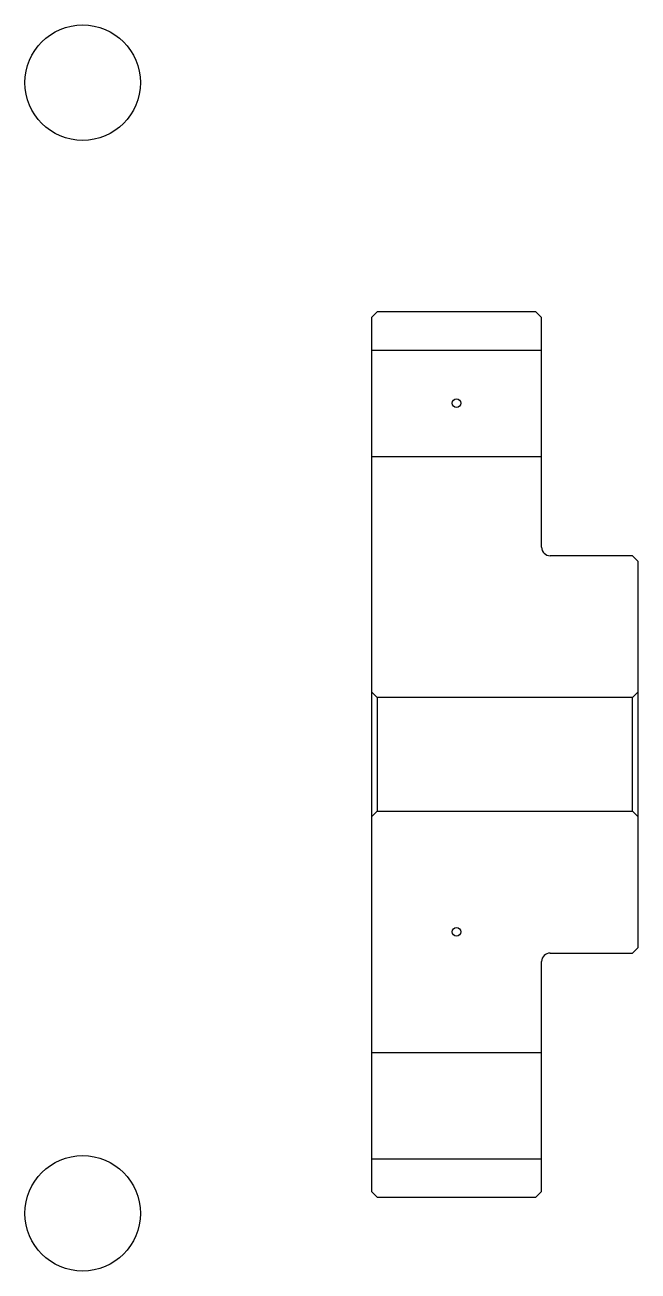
# Model space of a CAD drawing. Header units: metres. Extents: x 145 to 253, y 116 to 336.
import ezdxf

# ---------------------------------------------------------------- set-up
doc = ezdxf.new("R2010")
doc.units = ezdxf.units.M

msp = doc.modelspace()

# ---------------------------------------------------------------- linework, layer by layer
at = {"color": 4}
for p, q in [((206.021729, 278.543488), (236.021729, 278.543488)), ((206.021729, 259.793488), (236.021729, 259.793488)), ((252.021729, 217.293488), (253.021729, 218.293488)), ((207.021729, 217.293488), (207.021729, 197.293488)), ((252.021729, 197.293488), (253.021729, 196.293488)), ((206.021729, 154.793488), (236.021729, 154.793488)), ((206.021729, 136.043488), (236.021729, 136.043488))]:
    msp.add_line(p, q, dxfattribs=at)
for points in [[(236.021729, 243.793488), (236.021729, 284.293488), (235.021729, 285.293488), (207.021729, 285.293488), (206.021729, 284.293488), (206.021729, 196.293488)], [(237.521729, 172.293488), (252.021729, 172.293488), (253.021729, 173.293488), (253.021729, 241.293488), (252.021729, 242.293488), (237.521729, 242.293488)], [(206.021729, 196.293488), (207.021729, 197.293488), (252.021729, 197.293488), (252.021729, 217.293488), (207.021729, 217.293488), (206.021729, 218.293488)], [(206.021729, 196.293488), (206.021729, 130.293488), (207.021729, 129.293488), (235.021729, 129.293488), (236.021729, 130.293488), (236.021729, 170.793488)]]:
    msp.add_lwpolyline(points, dxfattribs=at)
at = {"color": 5}
for centre, radius in [((155.152161, 325.663055), 10.173913), ((221.021729, 269.168488), 0.763044), ((221.021729, 176.043488), 0.763044), ((155.152161, 126.42392), 10.173913)]:
    msp.add_circle(centre, radius, dxfattribs=at)
at = {"color": 4}
for centre, start, end in [((237.521729, 243.793488), 180, 270), ((237.521729, 170.793488), 90, 180)]:
    msp.add_arc(centre, 1.5, start, end, dxfattribs=at)

doc.saveas('drawing.dxf')
